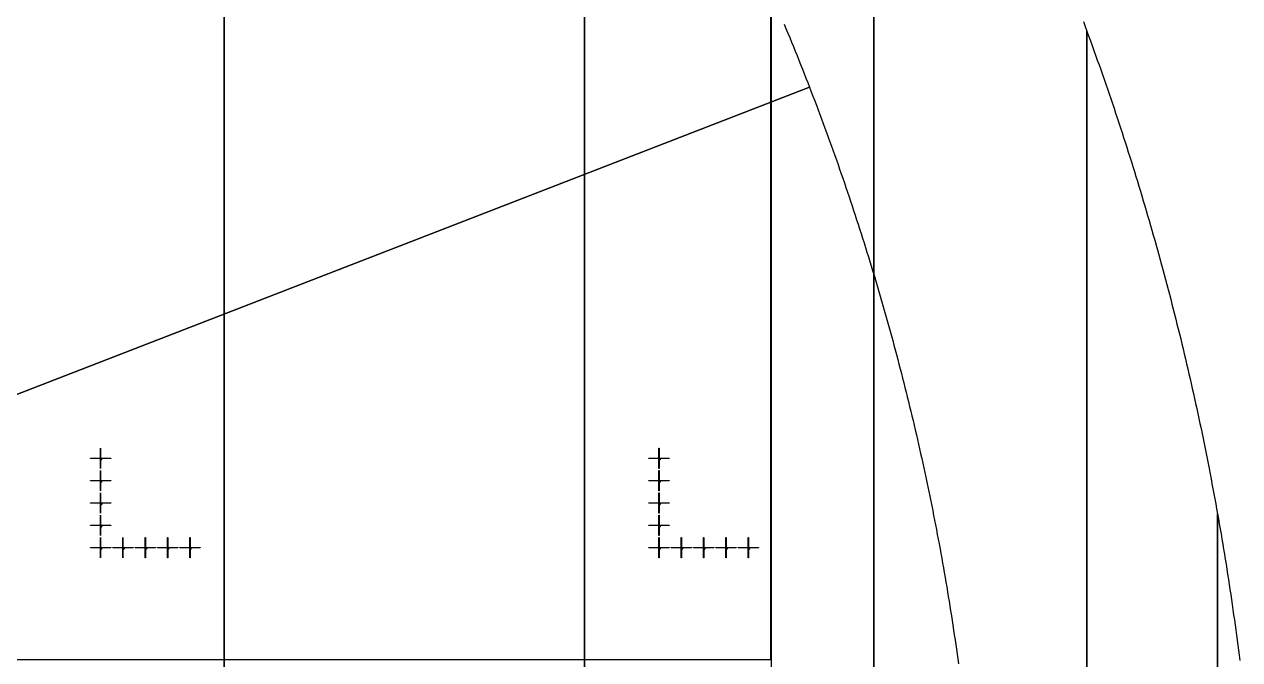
# Model space of a CAD drawing. Extents: x -25400 to 25400, y -24113 to 25400.
# Drawn here: x 14325 to 25204, y 3151 to 8834 of the extents above; entities that cross this region are included whole.
import ezdxf

# ---------------------------------------------------------------- set-up
doc = ezdxf.new("R2010")
doc.units = 0
for name, color, linetype in [('L0D0', 1, 'CONTINUOUS'), ('L1D0', 2, 'CONTINUOUS'), ('L3D0', 3, 'CONTINUOUS')]:
    doc.layers.add(name, color=color, linetype=linetype)

msp = doc.modelspace()

# ---------------------------------------------------------------- linework, layer by layer
at = {"layer": 'L0D0'}
for points in [[(16115.797, 19632.653), (16115.797, -19632.653)], [(16115.797, -19632.653), (16115.797, 16466.422)], [(19339.518, -16466.422), (19339.518, 16466.422)], [(19339.518, 16466.422), (19339.518, -16466.422)], [(21126.611, 8836.08), (21143.321, 8796.022), (21159.954, 8755.931), (21176.512, 8715.809), (21192.994, 8675.656), (21209.399, 8635.472), (21225.729, 8595.257), (21241.982, 8555.01), (21258.159, 8514.733), (21274.259, 8474.426), (21290.283, 8434.088), (21306.231, 8393.719), (21322.102, 8353.321), (21337.896, 8312.892), (21353.614, 8272.434), (0, 0), (16923.304, 15427.63)], [(21928.171, 12818.553), (21928.171, -12818.553), (21905.071, -12857.988), (21881.901, -12897.381), (21858.659, -12936.732), (21835.346, -12976.042)], [(21928.171, -12818.553), (21928.171, 12818.553)], [(23805.05, 8858.87), (23820.952, 8816.023), (23836.776, 8773.148), (23836.776, -8773.148)], [(23836.776, -8773.148), (23836.776, 8773.148), (23852.523, 8730.244), (23868.193, 8687.312), (23883.785, 8644.351), (23899.3, 8601.363), (23914.738, 8558.347), (23930.098, 8515.303), (23945.381, 8472.232), (23960.587, 8429.133), (23975.715, 8386.007), (23990.765, 8342.854), (24005.737, 8299.673), (24020.632, 8256.466), (24035.449, 8213.232), (24050.188, 8169.972), (24064.85, 8126.685), (24079.433, 8083.372), (24093.939, 8040.032), (24108.366, 7996.667), (24122.716, 7953.276), (24136.987, 7909.859), (24151.18, 7866.416), (24165.295, 7822.948), (24179.332, 7779.454), (24193.29, 7735.936), (24207.171, 7692.392), (24220.972, 7648.823), (24234.696, 7605.23), (24248.341, 7561.612), (24261.907, 7517.97), (24275.395, 7474.303), (24288.804, 7430.612), (24302.135, 7386.897), (24315.387, 7343.158), (24328.56, 7299.395), (24341.655, 7255.609), (24354.67, 7211.799), (24367.607, 7167.965), (24380.465, 7124.109), (24393.244, 7080.23), (24405.944, 7036.327), (24418.565, 6992.402), (24431.107, 6948.454), (24443.57, 6904.484), (24455.953, 6860.491), (24468.258, 6816.476), (24480.483, 6772.439), (24492.629, 6728.38), (24504.696, 6684.3), (24516.684, 6640.197), (24528.592, 6596.074), (24540.42, 6551.929), (24552.17, 6507.762), (24563.839, 6463.575), (24575.43, 6419.366), (24586.94, 6375.137), (24598.371, 6330.887), (24609.723, 6286.617), (24620.994, 6242.326), (24632.186, 6198.016), (24643.299, 6153.685), (24654.331, 6109.334), (24665.284, 6064.963), (24676.157, 6020.573), (24686.949, 5976.163), (24697.662, 5931.734), (24708.295, 5887.286), (24718.849, 5842.819), (24729.322, 5798.332), (24739.714, 5753.827), (24750.027, 5709.304), (24760.26, 5664.761), (24770.413, 5620.201), (24780.485, 5575.622), (24790.477, 5531.026), (24800.389, 5486.411), (24810.221, 5441.778), (24819.972, 5397.128), (24829.643, 5352.461), (24839.233, 5307.776), (24848.743, 5263.074), (24858.173, 5218.355), (24867.522, 5173.619), (24876.791, 5128.866), (24885.979, 5084.097), (24895.087, 5039.311), (24904.114, 4994.509), (24913.06, 4949.691), (24921.926, 4904.857), (24930.711, 4860.007), (24939.415, 4815.141), (24948.039, 4770.259), (24956.581, 4725.362), (24965.043, 4680.45), (24973.424, 4635.523), (24981.725, 4590.58), (24989.944, 4545.623), (24998.083, 4500.651), (25006.14, 4455.665), (25006.14, -4455.665)], [(0, 0), (21353.614, 8272.434), (21369.255, 8231.946), (21384.819, 8191.428), (21400.307, 8150.881), (21415.717, 8110.305), (21431.051, 8069.7), (21446.308, 8029.065), (21461.487, 7988.402), (21476.59, 7947.71), (21491.615, 7906.989), (21506.563, 7866.24), (21521.434, 7825.463), (21536.228, 7784.658), (21550.944, 7743.824), (21565.583, 7702.963), (21580.144, 7662.075), (21594.628, 7621.158), (21609.034, 7580.215), (21623.362, 7539.244), (21637.613, 7498.246), (21651.787, 7457.221), (21665.882, 7416.169), (21679.899, 7375.091), (21693.839, 7333.986), (21707.701, 7292.854), (21721.485, 7251.697), (21735.19, 7210.514), (21748.818, 7169.304), (21762.367, 7128.069), (21775.839, 7086.808), (21789.232, 7045.522), (21802.546, 7004.211), (21815.783, 6962.874), (21828.941, 6921.512), (21842.021, 6880.126), (21855.022, 6838.714), (21867.945, 6797.279), (21880.789, 6755.818), (21893.554, 6714.334), (21906.241, 6672.825), (21918.849, 6631.293), (21931.379, 6589.736), (21943.829, 6548.156), (21956.201, 6506.552), (21968.494, 6464.925), (21980.708, 6423.275), (21992.843, 6381.602), (22004.899, 6339.906), (22016.876, 6298.187), (22028.774, 6256.445), (22040.593, 6214.681), (22052.333, 6172.894), (22063.993, 6131.086), (22075.574, 6089.255), (22087.076, 6047.403), (22098.498, 6005.528), (22109.841, 5963.633), (22121.105, 5921.715), (22132.289, 5879.777), (22143.394, 5837.817), (22154.419, 5795.837), (22165.364, 5753.835), (22176.23, 5711.813), (22187.017, 5669.77), (22197.723, 5627.707), (22208.35, 5585.624), (22218.897, 5543.521), (22229.364, 5501.398), (22239.751, 5459.255), (22250.059, 5417.092), (22260.286, 5374.91), (22270.434, 5332.709), (22280.501, 5290.488), (22290.489, 5248.249), (22300.396, 5205.991), (22310.223, 5163.713), (22319.97, 5121.418), (22329.637, 5079.104), (22339.224, 5036.772), (22348.731, 4994.421), (22358.157, 4952.053), (22367.503, 4909.667), (22376.768, 4867.263), (22385.953, 4824.842), (22395.058, 4782.403), (22404.082, 4739.948), (22413.026, 4697.475), (22421.889, 4654.985), (22430.672, 4612.479), (22439.374, 4569.956), (22447.995, 4527.417), (22456.536, 4484.861), (22464.996, 4442.289), (22473.376, 4399.702), (22481.675, 4357.098), (22489.893, 4314.479), (22498.03, 4271.845), (22506.086, 4229.195), (22514.062, 4186.529), (22521.956, 4143.849), (22529.77, 4101.154), (22537.503, 4058.444), (22545.155, 4015.72), (22552.725, 3972.981), (22560.215, 3930.228), (22567.624, 3887.461), (22574.952, 3844.68), (22582.198, 3801.885), (22589.364, 3759.076), (22596.448, 3716.254), (22603.451, 3673.418), (22610.373, 3630.57), (22617.214, 3587.708), (22623.973, 3544.833), (22630.651, 3501.946), (22637.248, 3459.046), (22643.764, 3416.134), (22650.198, 3373.209), (22656.551, 3330.272), (22662.822, 3287.323), (22669.012, 3244.363), (22675.121, 3201.391), (22681.148, 3158.407), (22687.093, 3115.412)], [(25006.14, -4455.665), (25006.14, 4455.665), (25014.117, 4410.664), (25022.013, 4365.648), (25029.827, 4320.619), (25037.561, 4275.576), (25045.213, 4230.519), (25052.785, 4185.448), (25060.275, 4140.363), (25067.684, 4095.265), (25075.012, 4050.154), (25082.259, 4005.03), (25089.425, 3959.893), (25096.509, 3914.743), (25103.513, 3869.58), (25110.435, 3824.405), (25117.275, 3779.217), (25124.035, 3734.018), (25130.713, 3688.806), (25137.309, 3643.582), (25143.824, 3598.346), (25150.258, 3553.099), (25156.611, 3507.84), (25162.882, 3462.57), (25169.071, 3417.289), (25175.179, 3371.996), (25181.206, 3326.693), (25187.151, 3281.379), (25193.014, 3236.054), (25198.796, 3190.719), (25204.496, 3145.373)]]:
    msp.add_lwpolyline(points, dxfattribs=at)
at = {"layer": 'L1D0'}
for points in [[(15006.25, 4960.85), (15006.25, 5043.85), (15008.75, 5043.85), (15008.75, 4960.85)], [(20006.25, 4960.85), (20006.25, 5043.85), (20008.75, 5043.85), (20008.75, 4960.85)], [(14916.5, 4951.6), (14916.5, 4954.1), (14999.5, 4954.1), (14999.5, 4951.6)], [(15007.3, 4947.85), (15007.3, 4952.65), (15002.5, 4952.65), (15002.5, 4953.05), (15007.3, 4953.05), (15007.3, 4957.85), (15007.7, 4957.85), (15007.7, 4953.05), (15012.5, 4953.05), (15012.5, 4952.65), (15007.7, 4952.65), (15007.7, 4947.85)], [(15006.25, 4861.85), (15006.25, 4944.85), (15008.75, 4944.85), (15008.75, 4861.85)], [(15013.5, 4942.294), (15013.5, 4945.85), (15017.944, 4945.85), (15017.944, 4944.961), (15014.389, 4944.961), (15014.389, 4943.183), (15017.056, 4943.183), (15017.056, 4942.294)], [(15013.5, 4939.628), (15013.5, 4940.517), (15017.056, 4940.517), (15017.056, 4939.628)], [(15015.5, 4951.6), (15015.5, 4954.1), (15098.5, 4954.1), (15098.5, 4951.6)], [(15017.056, 4940.517), (15017.056, 4942.294), (15017.944, 4942.294), (15017.944, 4940.517)], [(19916.5, 4951.6), (19916.5, 4954.1), (19999.5, 4954.1), (19999.5, 4951.6)], [(20007.3, 4947.85), (20007.3, 4952.65), (20002.5, 4952.65), (20002.5, 4953.05), (20007.3, 4953.05), (20007.3, 4957.85), (20007.7, 4957.85), (20007.7, 4953.05), (20012.5, 4953.05), (20012.5, 4952.65), (20007.7, 4952.65), (20007.7, 4947.85)], [(20006.25, 4861.85), (20006.25, 4944.85), (20008.75, 4944.85), (20008.75, 4861.85)], [(20013.5, 4942.294), (20013.5, 4945.85), (20017.944, 4945.85), (20017.944, 4944.961), (20014.389, 4944.961), (20014.389, 4943.183), (20017.056, 4943.183), (20017.056, 4942.294)], [(20013.5, 4939.628), (20013.5, 4940.517), (20017.056, 4940.517), (20017.056, 4939.628)], [(20015.5, 4951.6), (20015.5, 4954.1), (20098.5, 4954.1), (20098.5, 4951.6)], [(20017.056, 4940.517), (20017.056, 4942.294), (20017.944, 4942.294), (20017.944, 4940.517)], [(15006.25, 4760.85), (15006.25, 4843.85), (15008.75, 4843.85), (15008.75, 4760.85)], [(20006.25, 4760.85), (20006.25, 4843.85), (20008.75, 4843.85), (20008.75, 4760.85)], [(14916.5, 4751.6), (14916.5, 4754.1), (14999.5, 4754.1), (14999.5, 4751.6)], [(15007.3, 4747.85), (15007.3, 4752.65), (15002.5, 4752.65), (15002.5, 4753.05), (15007.3, 4753.05), (15007.3, 4757.85), (15007.7, 4757.85), (15007.7, 4753.05), (15012.5, 4753.05), (15012.5, 4752.65), (15007.7, 4752.65), (15007.7, 4747.85)], [(15006.25, 4661.85), (15006.25, 4744.85), (15008.75, 4744.85), (15008.75, 4661.85)], [(15016.167, 4739.628), (15016.167, 4741.406), (15013.5, 4741.406), (15013.5, 4743.183), (15014.389, 4743.183), (15014.389, 4742.294), (15016.167, 4742.294), (15016.167, 4744.961), (15015.278, 4744.961), (15015.278, 4745.85), (15017.056, 4745.85), (15017.056, 4742.294), (15017.944, 4742.294), (15017.944, 4741.406), (15017.056, 4741.406), (15017.056, 4739.628)], [(15014.389, 4743.183), (15014.389, 4744.961), (15015.278, 4744.961), (15015.278, 4743.183)], [(15015.5, 4751.6), (15015.5, 4754.1), (15098.5, 4754.1), (15098.5, 4751.6)], [(19916.5, 4751.6), (19916.5, 4754.1), (19999.5, 4754.1), (19999.5, 4751.6)], [(20007.3, 4747.85), (20007.3, 4752.65), (20002.5, 4752.65), (20002.5, 4753.05), (20007.3, 4753.05), (20007.3, 4757.85), (20007.7, 4757.85), (20007.7, 4753.05), (20012.5, 4753.05), (20012.5, 4752.65), (20007.7, 4752.65), (20007.7, 4747.85)], [(20006.25, 4661.85), (20006.25, 4744.85), (20008.75, 4744.85), (20008.75, 4661.85)], [(20016.167, 4739.628), (20016.167, 4741.406), (20013.5, 4741.406), (20013.5, 4743.183), (20014.389, 4743.183), (20014.389, 4742.294), (20016.167, 4742.294), (20016.167, 4744.961), (20015.278, 4744.961), (20015.278, 4745.85), (20017.056, 4745.85), (20017.056, 4742.294), (20017.944, 4742.294), (20017.944, 4741.406), (20017.056, 4741.406), (20017.056, 4739.628)], [(20014.389, 4743.183), (20014.389, 4744.961), (20015.278, 4744.961), (20015.278, 4743.183)], [(20015.5, 4751.6), (20015.5, 4754.1), (20098.5, 4754.1), (20098.5, 4751.6)], [(15006.25, 4560.85), (15006.25, 4643.85), (15008.75, 4643.85), (15008.75, 4560.85)], [(20006.25, 4560.85), (20006.25, 4643.85), (20008.75, 4643.85), (20008.75, 4560.85)], [(14916.5, 4551.6), (14916.5, 4554.1), (14999.5, 4554.1), (14999.5, 4551.6)], [(15007.3, 4547.85), (15007.3, 4552.65), (15002.5, 4552.65), (15002.5, 4553.05), (15007.3, 4553.05), (15007.3, 4557.85), (15007.7, 4557.85), (15007.7, 4553.05), (15012.5, 4553.05), (15012.5, 4552.65), (15007.7, 4552.65), (15007.7, 4547.85)], [(15006.25, 4461.85), (15006.25, 4544.85), (15008.75, 4544.85), (15008.75, 4461.85)], [(15013.5, 4544.961), (15013.5, 4545.85), (15017.056, 4545.85), (15017.056, 4544.961)], [(15013.5, 4539.628), (15013.5, 4540.517), (15017.056, 4540.517), (15017.056, 4539.628)], [(15014.389, 4542.294), (15014.389, 4543.183), (15017.056, 4543.183), (15017.056, 4542.294)], [(15015.5, 4551.6), (15015.5, 4554.1), (15098.5, 4554.1), (15098.5, 4551.6)], [(15017.056, 4543.183), (15017.056, 4544.961), (15017.944, 4544.961), (15017.944, 4543.183)], [(15017.056, 4540.517), (15017.056, 4542.294), (15017.944, 4542.294), (15017.944, 4540.517)], [(19916.5, 4551.6), (19916.5, 4554.1), (19999.5, 4554.1), (19999.5, 4551.6)], [(20007.3, 4547.85), (20007.3, 4552.65), (20002.5, 4552.65), (20002.5, 4553.05), (20007.3, 4553.05), (20007.3, 4557.85), (20007.7, 4557.85), (20007.7, 4553.05), (20012.5, 4553.05), (20012.5, 4552.65), (20007.7, 4552.65), (20007.7, 4547.85)], [(20006.25, 4461.85), (20006.25, 4544.85), (20008.75, 4544.85), (20008.75, 4461.85)], [(20013.5, 4544.961), (20013.5, 4545.85), (20017.056, 4545.85), (20017.056, 4544.961)], [(20013.5, 4539.628), (20013.5, 4540.517), (20017.056, 4540.517), (20017.056, 4539.628)], [(20014.389, 4542.294), (20014.389, 4543.183), (20017.056, 4543.183), (20017.056, 4542.294)], [(20015.5, 4551.6), (20015.5, 4554.1), (20098.5, 4554.1), (20098.5, 4551.6)], [(20017.056, 4543.183), (20017.056, 4544.961), (20017.944, 4544.961), (20017.944, 4543.183)], [(20017.056, 4540.517), (20017.056, 4542.294), (20017.944, 4542.294), (20017.944, 4540.517)], [(14916.5, 4351.6), (14916.5, 4354.1), (14999.5, 4354.1), (14999.5, 4351.6)], [(15007.3, 4347.85), (15007.3, 4352.65), (15002.5, 4352.65), (15002.5, 4353.05), (15007.3, 4353.05), (15007.3, 4357.85), (15007.7, 4357.85), (15007.7, 4353.05), (15012.5, 4353.05), (15012.5, 4352.65), (15007.7, 4352.65), (15007.7, 4347.85)], [(15006.25, 4360.85), (15006.25, 4443.85), (15008.75, 4443.85), (15008.75, 4360.85)], [(15015.5, 4351.6), (15015.5, 4354.1), (15098.5, 4354.1), (15098.5, 4351.6)], [(19916.5, 4351.6), (19916.5, 4354.1), (19999.5, 4354.1), (19999.5, 4351.6)], [(20007.3, 4347.85), (20007.3, 4352.65), (20002.5, 4352.65), (20002.5, 4353.05), (20007.3, 4353.05), (20007.3, 4357.85), (20007.7, 4357.85), (20007.7, 4353.05), (20012.5, 4353.05), (20012.5, 4352.65), (20007.7, 4352.65), (20007.7, 4347.85)], [(20006.25, 4360.85), (20006.25, 4443.85), (20008.75, 4443.85), (20008.75, 4360.85)], [(20015.5, 4351.6), (20015.5, 4354.1), (20098.5, 4354.1), (20098.5, 4351.6)], [(15006.25, 4261.85), (15006.25, 4344.85), (15008.75, 4344.85), (15008.75, 4261.85)], [(15006.25, 4160.85), (15006.25, 4243.85), (15008.75, 4243.85), (15008.75, 4160.85)], [(15013.5, 4344.072), (15013.5, 4344.961), (15014.389, 4344.961), (15014.389, 4344.072)], [(15013.5, 4339.628), (15013.5, 4341.406), (15014.389, 4341.406), (15014.389, 4340.517), (15017.944, 4340.517), (15017.944, 4339.628)], [(15014.389, 4344.961), (15014.389, 4345.85), (15017.056, 4345.85), (15017.056, 4344.961)], [(15014.389, 4341.406), (15014.389, 4342.294), (15016.167, 4342.294), (15016.167, 4341.406)], [(15016.167, 4342.294), (15016.167, 4343.183), (15017.056, 4343.183), (15017.056, 4342.294)], [(15017.056, 4343.183), (15017.056, 4344.961), (15017.944, 4344.961), (15017.944, 4343.183)], [(15206.25, 4160.85), (15206.25, 4243.85), (15208.75, 4243.85), (15208.75, 4160.85)], [(15406.25, 4160.85), (15406.25, 4243.85), (15408.75, 4243.85), (15408.75, 4160.85)], [(15606.25, 4160.85), (15606.25, 4243.85), (15608.75, 4243.85), (15608.75, 4160.85)], [(15806.25, 4160.85), (15806.25, 4243.85), (15808.75, 4243.85), (15808.75, 4160.85)], [(20006.25, 4261.85), (20006.25, 4344.85), (20008.75, 4344.85), (20008.75, 4261.85)], [(20006.25, 4160.85), (20006.25, 4243.85), (20008.75, 4243.85), (20008.75, 4160.85)], [(20013.5, 4344.072), (20013.5, 4344.961), (20014.389, 4344.961), (20014.389, 4344.072)], [(20013.5, 4339.628), (20013.5, 4341.406), (20014.389, 4341.406), (20014.389, 4340.517), (20017.944, 4340.517), (20017.944, 4339.628)], [(20014.389, 4344.961), (20014.389, 4345.85), (20017.056, 4345.85), (20017.056, 4344.961)], [(20014.389, 4341.406), (20014.389, 4342.294), (20016.167, 4342.294), (20016.167, 4341.406)], [(20016.167, 4342.294), (20016.167, 4343.183), (20017.056, 4343.183), (20017.056, 4342.294)], [(20017.056, 4343.183), (20017.056, 4344.961), (20017.944, 4344.961), (20017.944, 4343.183)], [(20206.25, 4160.85), (20206.25, 4243.85), (20208.75, 4243.85), (20208.75, 4160.85)], [(20406.25, 4160.85), (20406.25, 4243.85), (20408.75, 4243.85), (20408.75, 4160.85)], [(20606.25, 4160.85), (20606.25, 4243.85), (20608.75, 4243.85), (20608.75, 4160.85)], [(20806.25, 4160.85), (20806.25, 4243.85), (20808.75, 4243.85), (20808.75, 4160.85)], [(14916.5, 4151.6), (14916.5, 4154.1), (14999.5, 4154.1), (14999.5, 4151.6)], [(15007.3, 4147.85), (15007.3, 4152.65), (15002.5, 4152.65), (15002.5, 4153.05), (15007.3, 4153.05), (15007.3, 4157.85), (15007.7, 4157.85), (15007.7, 4153.05), (15012.5, 4153.05), (15012.5, 4152.65), (15007.7, 4152.65), (15007.7, 4147.85)], [(15006.25, 4061.85), (15006.25, 4144.85), (15008.75, 4144.85), (15008.75, 4061.85)], [(15014.389, 4139.628), (15014.389, 4140.517), (15015.278, 4140.517), (15015.278, 4144.072), (15014.389, 4144.072), (15014.389, 4144.961), (15015.278, 4144.961), (15015.278, 4145.85), (15016.167, 4145.85), (15016.167, 4140.517), (15017.056, 4140.517), (15017.056, 4139.628)], [(15015.5, 4151.6), (15015.5, 4154.1), (15098.5, 4154.1), (15098.5, 4151.6)], [(15116.5, 4151.6), (15116.5, 4154.1), (15199.5, 4154.1), (15199.5, 4151.6)], [(15207.3, 4147.85), (15207.3, 4152.65), (15202.5, 4152.65), (15202.5, 4153.05), (15207.3, 4153.05), (15207.3, 4157.85), (15207.7, 4157.85), (15207.7, 4153.05), (15212.5, 4153.05), (15212.5, 4152.65), (15207.7, 4152.65), (15207.7, 4147.85)], [(15206.25, 4061.85), (15206.25, 4144.85), (15208.75, 4144.85), (15208.75, 4061.85)], [(15213.5, 4144.072), (15213.5, 4144.961), (15214.389, 4144.961), (15214.389, 4144.072)], [(15213.5, 4139.628), (15213.5, 4141.406), (15214.389, 4141.406), (15214.389, 4140.517), (15217.944, 4140.517), (15217.944, 4139.628)], [(15214.389, 4144.961), (15214.389, 4145.85), (15217.056, 4145.85), (15217.056, 4144.961)], [(15214.389, 4141.406), (15214.389, 4142.294), (15216.167, 4142.294), (15216.167, 4141.406)], [(15215.5, 4151.6), (15215.5, 4154.1), (15298.5, 4154.1), (15298.5, 4151.6)], [(15216.167, 4142.294), (15216.167, 4143.183), (15217.056, 4143.183), (15217.056, 4142.294)], [(15217.056, 4143.183), (15217.056, 4144.961), (15217.944, 4144.961), (15217.944, 4143.183)], [(15316.5, 4151.6), (15316.5, 4154.1), (15399.5, 4154.1), (15399.5, 4151.6)], [(15407.3, 4147.85), (15407.3, 4152.65), (15402.5, 4152.65), (15402.5, 4153.05), (15407.3, 4153.05), (15407.3, 4157.85), (15407.7, 4157.85), (15407.7, 4153.05), (15412.5, 4153.05), (15412.5, 4152.65), (15407.7, 4152.65), (15407.7, 4147.85)], [(15406.25, 4061.85), (15406.25, 4144.85), (15408.75, 4144.85), (15408.75, 4061.85)], [(15413.5, 4144.961), (15413.5, 4145.85), (15417.056, 4145.85), (15417.056, 4144.961)], [(15413.5, 4139.628), (15413.5, 4140.517), (15417.056, 4140.517), (15417.056, 4139.628)], [(15414.389, 4142.294), (15414.389, 4143.183), (15417.056, 4143.183), (15417.056, 4142.294)], [(15415.5, 4151.6), (15415.5, 4154.1), (15498.5, 4154.1), (15498.5, 4151.6)], [(15417.056, 4143.183), (15417.056, 4144.961), (15417.944, 4144.961), (15417.944, 4143.183)], [(15417.056, 4140.517), (15417.056, 4142.294), (15417.944, 4142.294), (15417.944, 4140.517)], [(15516.5, 4151.6), (15516.5, 4154.1), (15599.5, 4154.1), (15599.5, 4151.6)], [(15607.3, 4147.85), (15607.3, 4152.65), (15602.5, 4152.65), (15602.5, 4153.05), (15607.3, 4153.05), (15607.3, 4157.85), (15607.7, 4157.85), (15607.7, 4153.05), (15612.5, 4153.05), (15612.5, 4152.65), (15607.7, 4152.65), (15607.7, 4147.85)], [(15606.25, 4061.85), (15606.25, 4144.85), (15608.75, 4144.85), (15608.75, 4061.85)], [(15616.167, 4139.628), (15616.167, 4141.406), (15613.5, 4141.406), (15613.5, 4143.183), (15614.389, 4143.183), (15614.389, 4142.294), (15616.167, 4142.294), (15616.167, 4144.961), (15615.278, 4144.961), (15615.278, 4145.85), (15617.056, 4145.85), (15617.056, 4142.294), (15617.944, 4142.294), (15617.944, 4141.406), (15617.056, 4141.406), (15617.056, 4139.628)], [(15614.389, 4143.183), (15614.389, 4144.961), (15615.278, 4144.961), (15615.278, 4143.183)], [(15615.5, 4151.6), (15615.5, 4154.1), (15698.5, 4154.1), (15698.5, 4151.6)], [(15716.5, 4151.6), (15716.5, 4154.1), (15799.5, 4154.1), (15799.5, 4151.6)], [(15807.3, 4147.85), (15807.3, 4152.65), (15802.5, 4152.65), (15802.5, 4153.05), (15807.3, 4153.05), (15807.3, 4157.85), (15807.7, 4157.85), (15807.7, 4153.05), (15812.5, 4153.05), (15812.5, 4152.65), (15807.7, 4152.65), (15807.7, 4147.85)], [(15806.25, 4061.85), (15806.25, 4144.85), (15808.75, 4144.85), (15808.75, 4061.85)], [(15813.5, 4142.294), (15813.5, 4145.85), (15817.944, 4145.85), (15817.944, 4144.961), (15814.389, 4144.961), (15814.389, 4143.183), (15817.056, 4143.183), (15817.056, 4142.294)], [(15813.5, 4139.628), (15813.5, 4140.517), (15817.056, 4140.517), (15817.056, 4139.628)], [(15815.5, 4151.6), (15815.5, 4154.1), (15898.5, 4154.1), (15898.5, 4151.6)], [(15817.056, 4140.517), (15817.056, 4142.294), (15817.944, 4142.294), (15817.944, 4140.517)], [(19916.5, 4151.6), (19916.5, 4154.1), (19999.5, 4154.1), (19999.5, 4151.6)], [(20007.3, 4147.85), (20007.3, 4152.65), (20002.5, 4152.65), (20002.5, 4153.05), (20007.3, 4153.05), (20007.3, 4157.85), (20007.7, 4157.85), (20007.7, 4153.05), (20012.5, 4153.05), (20012.5, 4152.65), (20007.7, 4152.65), (20007.7, 4147.85)], [(20006.25, 4061.85), (20006.25, 4144.85), (20008.75, 4144.85), (20008.75, 4061.85)], [(20014.389, 4139.628), (20014.389, 4140.517), (20015.278, 4140.517), (20015.278, 4144.072), (20014.389, 4144.072), (20014.389, 4144.961), (20015.278, 4144.961), (20015.278, 4145.85), (20016.167, 4145.85), (20016.167, 4140.517), (20017.056, 4140.517), (20017.056, 4139.628)], [(20015.5, 4151.6), (20015.5, 4154.1), (20098.5, 4154.1), (20098.5, 4151.6)], [(20116.5, 4151.6), (20116.5, 4154.1), (20199.5, 4154.1), (20199.5, 4151.6)], [(20207.3, 4147.85), (20207.3, 4152.65), (20202.5, 4152.65), (20202.5, 4153.05), (20207.3, 4153.05), (20207.3, 4157.85), (20207.7, 4157.85), (20207.7, 4153.05), (20212.5, 4153.05), (20212.5, 4152.65), (20207.7, 4152.65), (20207.7, 4147.85)], [(20206.25, 4061.85), (20206.25, 4144.85), (20208.75, 4144.85), (20208.75, 4061.85)], [(20213.5, 4144.072), (20213.5, 4144.961), (20214.389, 4144.961), (20214.389, 4144.072)], [(20213.5, 4139.628), (20213.5, 4141.406), (20214.389, 4141.406), (20214.389, 4140.517), (20217.944, 4140.517), (20217.944, 4139.628)], [(20214.389, 4144.961), (20214.389, 4145.85), (20217.056, 4145.85), (20217.056, 4144.961)], [(20214.389, 4141.406), (20214.389, 4142.294), (20216.167, 4142.294), (20216.167, 4141.406)], [(20215.5, 4151.6), (20215.5, 4154.1), (20298.5, 4154.1), (20298.5, 4151.6)], [(20216.167, 4142.294), (20216.167, 4143.183), (20217.056, 4143.183), (20217.056, 4142.294)], [(20217.056, 4143.183), (20217.056, 4144.961), (20217.944, 4144.961), (20217.944, 4143.183)], [(20316.5, 4151.6), (20316.5, 4154.1), (20399.5, 4154.1), (20399.5, 4151.6)], [(20407.3, 4147.85), (20407.3, 4152.65), (20402.5, 4152.65), (20402.5, 4153.05), (20407.3, 4153.05), (20407.3, 4157.85), (20407.7, 4157.85), (20407.7, 4153.05), (20412.5, 4153.05), (20412.5, 4152.65), (20407.7, 4152.65), (20407.7, 4147.85)], [(20406.25, 4061.85), (20406.25, 4144.85), (20408.75, 4144.85), (20408.75, 4061.85)], [(20413.5, 4144.961), (20413.5, 4145.85), (20417.056, 4145.85), (20417.056, 4144.961)], [(20413.5, 4139.628), (20413.5, 4140.517), (20417.056, 4140.517), (20417.056, 4139.628)], [(20414.389, 4142.294), (20414.389, 4143.183), (20417.056, 4143.183), (20417.056, 4142.294)], [(20415.5, 4151.6), (20415.5, 4154.1), (20498.5, 4154.1), (20498.5, 4151.6)], [(20417.056, 4143.183), (20417.056, 4144.961), (20417.944, 4144.961), (20417.944, 4143.183)], [(20417.056, 4140.517), (20417.056, 4142.294), (20417.944, 4142.294), (20417.944, 4140.517)], [(20516.5, 4151.6), (20516.5, 4154.1), (20599.5, 4154.1), (20599.5, 4151.6)], [(20607.3, 4147.85), (20607.3, 4152.65), (20602.5, 4152.65), (20602.5, 4153.05), (20607.3, 4153.05), (20607.3, 4157.85), (20607.7, 4157.85), (20607.7, 4153.05), (20612.5, 4153.05), (20612.5, 4152.65), (20607.7, 4152.65), (20607.7, 4147.85)], [(20606.25, 4061.85), (20606.25, 4144.85), (20608.75, 4144.85), (20608.75, 4061.85)], [(20616.167, 4139.628), (20616.167, 4141.406), (20613.5, 4141.406), (20613.5, 4143.183), (20614.389, 4143.183), (20614.389, 4142.294), (20616.167, 4142.294), (20616.167, 4144.961), (20615.278, 4144.961), (20615.278, 4145.85), (20617.056, 4145.85), (20617.056, 4142.294), (20617.944, 4142.294), (20617.944, 4141.406), (20617.056, 4141.406), (20617.056, 4139.628)], [(20614.389, 4143.183), (20614.389, 4144.961), (20615.278, 4144.961), (20615.278, 4143.183)], [(20615.5, 4151.6), (20615.5, 4154.1), (20698.5, 4154.1), (20698.5, 4151.6)], [(20716.5, 4151.6), (20716.5, 4154.1), (20799.5, 4154.1), (20799.5, 4151.6)], [(20807.3, 4147.85), (20807.3, 4152.65), (20802.5, 4152.65), (20802.5, 4153.05), (20807.3, 4153.05), (20807.3, 4157.85), (20807.7, 4157.85), (20807.7, 4153.05), (20812.5, 4153.05), (20812.5, 4152.65), (20807.7, 4152.65), (20807.7, 4147.85)], [(20806.25, 4061.85), (20806.25, 4144.85), (20808.75, 4144.85), (20808.75, 4061.85)], [(20813.5, 4142.294), (20813.5, 4145.85), (20817.944, 4145.85), (20817.944, 4144.961), (20814.389, 4144.961), (20814.389, 4143.183), (20817.056, 4143.183), (20817.056, 4142.294)], [(20813.5, 4139.628), (20813.5, 4140.517), (20817.056, 4140.517), (20817.056, 4139.628)], [(20815.5, 4151.6), (20815.5, 4154.1), (20898.5, 4154.1), (20898.5, 4151.6)], [(20817.056, 4140.517), (20817.056, 4142.294), (20817.944, 4142.294), (20817.944, 4140.517)]]:
    msp.add_lwpolyline(points, close=True, dxfattribs=at)
at = {"layer": 'L3D0'}
for points in [[(-14007.5, 17158.85), (14007.5, 17158.85), (14007.5, 10155.85), (21010.5, 10155.85), (21010.5, -10856.15), (14007.5, -10856.15), (14007.5, -17859.15), (-14007.5, -17859.15)], [(-7001.5, 3152.85), (-1.5, 3152.85), (1.5, 3152.85), (7001.5, 3152.85), (7004.5, 3152.85), (14004.5, 3152.85), (14007.5, 3152.85), (21007.5, 3152.85), (21007.5, 10152.85), (14007.5, 10152.85), (14007.5, 3152.85), (14004.5, 3152.85), (14004.5, 10152.85), (7004.5, 10152.85), (7004.5, 3152.85), (7001.5, 3152.85), (7001.5, 10152.85), (1.5, 10152.85), (1.5, 3152.85), (-1.5, 3152.85), (-1.5, 10152.85), (-7001.5, 10152.85)]]:
    msp.add_lwpolyline(points, dxfattribs=at)

doc.saveas('drawing.dxf')
